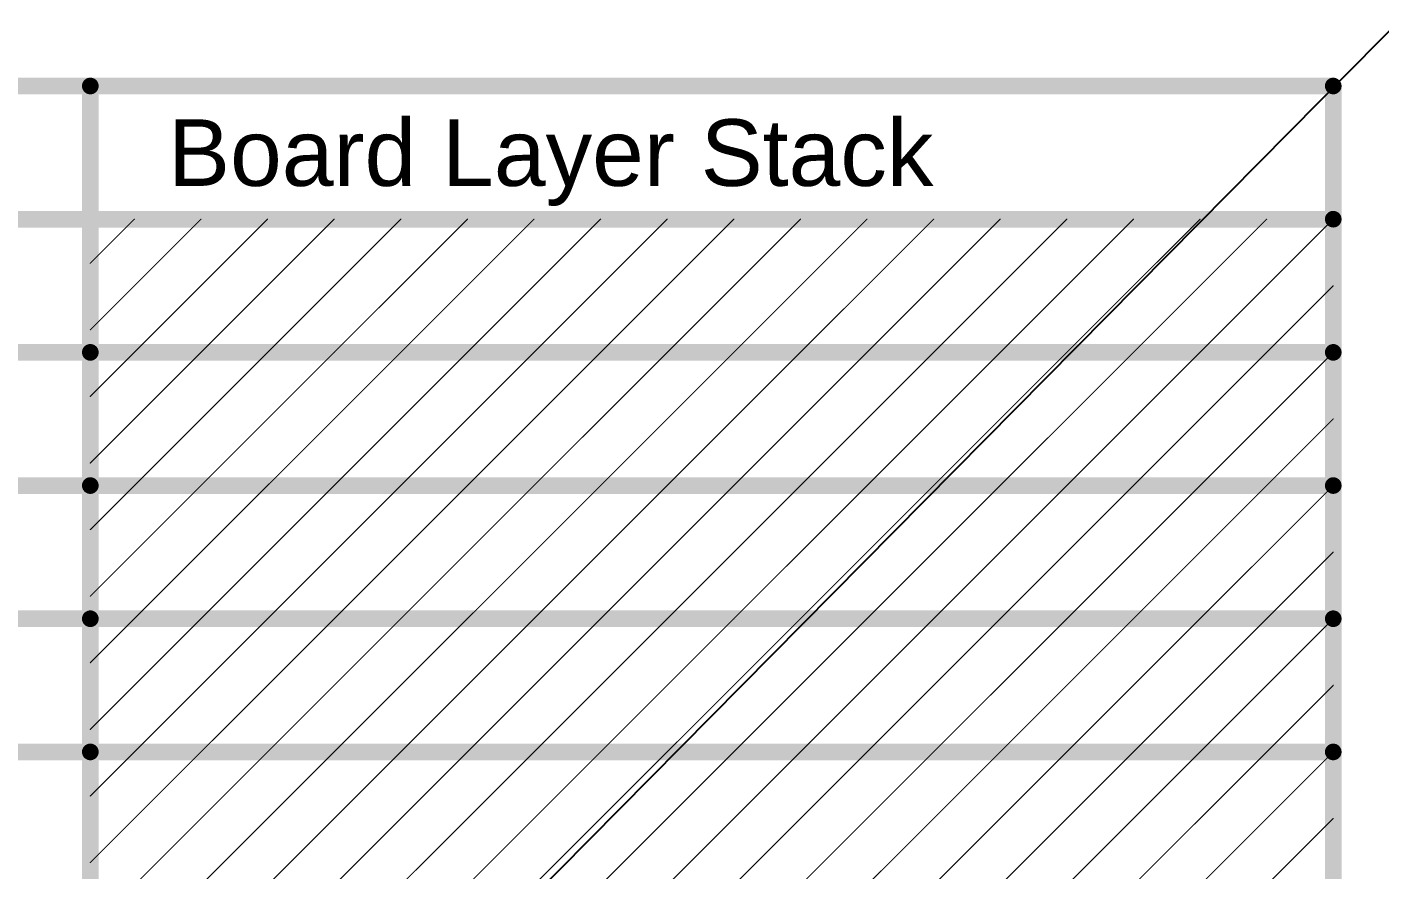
# Model space of a CAD drawing. Header units: inches. Extents: x 0 to 5271, y 0 to 5417.
# Drawn here: x 98.62 to 129.58, y 196.18 to 215.47 of the extents above; entities that cross this region are included whole.
import ezdxf

# ---------------------------------------------------------------- set-up
doc = ezdxf.new("R2010")
doc.units = ezdxf.units.IN
doc.layers.add('Bottom Solder', color=6, linetype='Continuous')
doc.layers.add('Dimensions', color=6, linetype='Continuous')
doc.styles.add('Arial', font='', dxfattribs={"height": 0.2})
doc.styles.get('Arial').set_extended_font_data('Arial')

# ---------------------------------------------------------------- blocks, each defined once
blk = doc.blocks.new('P____PAK_SO_8_B_128')
at = {"layer": 'Bottom Solder'}
blk.add_line((-0.421, 2.189), (-5326.469, 5267.055), dxfattribs=at)

msp = doc.modelspace()

# ---------------------------------------------------------------- linework, layer by layer
at = {"layer": 'Dimensions'}
for points in [[(13.223, 214.122, 0.381, 0.381, 0), (128.508, 214.122, 0.381, 0.381, 0)], [(100.068, 147.066, 0.381, 0.381, 0), (100.068, 214.122, 0.381, 0.381, 0)], [(128.508, 147.066, 0.381, 0.381, 0), (128.508, 214.122, 0.381, 0.381, 0)], [(13.223, 211.074, 0.381, 0.381, 0), (128.508, 211.074, 0.381, 0.381, 0)], [(100.068, 208.542, 0.0254, 0.0254, 0), (102.6, 211.074, 0.0254, 0.0254, 0)], [(100.068, 210.066, 0.0254, 0.0254, 0), (101.076, 211.074, 0.0254, 0.0254, 0)], [(101.076, 208.026, 0.0254, 0.0254, 0), (104.124, 211.074, 0.0254, 0.0254, 0)], [(102.6, 208.026, 0.0254, 0.0254, 0), (105.648, 211.074, 0.0254, 0.0254, 0)], [(104.124, 208.026, 0.0254, 0.0254, 0), (107.172, 211.074, 0.0254, 0.0254, 0)], [(105.648, 208.026, 0.0254, 0.0254, 0), (108.696, 211.074, 0.0254, 0.0254, 0)], [(107.172, 208.026, 0.0254, 0.0254, 0), (110.22, 211.074, 0.0254, 0.0254, 0)], [(108.696, 208.026, 0.0254, 0.0254, 0), (111.744, 211.074, 0.0254, 0.0254, 0)], [(110.22, 208.026, 0.0254, 0.0254, 0), (113.268, 211.074, 0.0254, 0.0254, 0)], [(111.744, 208.026, 0.0254, 0.0254, 0), (114.792, 211.074, 0.0254, 0.0254, 0)], [(113.268, 208.026, 0.0254, 0.0254, 0), (116.316, 211.074, 0.0254, 0.0254, 0)], [(114.792, 208.026, 0.0254, 0.0254, 0), (117.84, 211.074, 0.0254, 0.0254, 0)], [(116.316, 208.026, 0.0254, 0.0254, 0), (119.364, 211.074, 0.0254, 0.0254, 0)], [(117.84, 208.026, 0.0254, 0.0254, 0), (120.888, 211.074, 0.0254, 0.0254, 0)], [(119.364, 208.026, 0.0254, 0.0254, 0), (122.412, 211.074, 0.0254, 0.0254, 0)], [(120.888, 208.026, 0.0254, 0.0254, 0), (123.936, 211.074, 0.0254, 0.0254, 0)], [(122.412, 208.026, 0.0254, 0.0254, 0), (125.46, 211.074, 0.0254, 0.0254, 0)], [(123.936, 208.026, 0.0254, 0.0254, 0), (126.984, 211.074, 0.0254, 0.0254, 0)], [(125.46, 208.026, 0.0254, 0.0254, 0), (128.508, 211.074, 0.0254, 0.0254, 0)], [(126.984, 208.026, 0.0254, 0.0254, 0), (128.508, 209.55, 0.0254, 0.0254, 0)], [(85.594, 208.026, 0.381, 0.381, 0), (100.068, 208.026, 0.381, 0.381, 0)], [(100.068, 208.026, 0.381, 0.381, 0), (128.508, 208.026, 0.381, 0.381, 0)], [(100.068, 205.494, 0.0254, 0.0254, 0), (102.6, 208.026, 0.0254, 0.0254, 0)], [(100.068, 207.018, 0.0254, 0.0254, 0), (101.076, 208.026, 0.0254, 0.0254, 0)], [(101.076, 204.978, 0.0254, 0.0254, 0), (104.124, 208.026, 0.0254, 0.0254, 0)], [(102.6, 204.978, 0.0254, 0.0254, 0), (105.648, 208.026, 0.0254, 0.0254, 0)], [(104.124, 204.978, 0.0254, 0.0254, 0), (107.172, 208.026, 0.0254, 0.0254, 0)], [(105.648, 204.978, 0.0254, 0.0254, 0), (108.696, 208.026, 0.0254, 0.0254, 0)], [(107.172, 204.978, 0.0254, 0.0254, 0), (110.22, 208.026, 0.0254, 0.0254, 0)], [(108.696, 204.978, 0.0254, 0.0254, 0), (111.744, 208.026, 0.0254, 0.0254, 0)], [(110.22, 204.978, 0.0254, 0.0254, 0), (113.268, 208.026, 0.0254, 0.0254, 0)], [(111.744, 204.978, 0.0254, 0.0254, 0), (114.792, 208.026, 0.0254, 0.0254, 0)], [(113.268, 204.978, 0.0254, 0.0254, 0), (116.316, 208.026, 0.0254, 0.0254, 0)], [(114.792, 204.978, 0.0254, 0.0254, 0), (117.84, 208.026, 0.0254, 0.0254, 0)], [(116.316, 204.978, 0.0254, 0.0254, 0), (119.364, 208.026, 0.0254, 0.0254, 0)], [(117.84, 204.978, 0.0254, 0.0254, 0), (120.888, 208.026, 0.0254, 0.0254, 0)], [(119.364, 204.978, 0.0254, 0.0254, 0), (122.412, 208.026, 0.0254, 0.0254, 0)], [(120.888, 204.978, 0.0254, 0.0254, 0), (123.936, 208.026, 0.0254, 0.0254, 0)], [(122.412, 204.978, 0.0254, 0.0254, 0), (125.46, 208.026, 0.0254, 0.0254, 0)], [(123.936, 204.978, 0.0254, 0.0254, 0), (126.984, 208.026, 0.0254, 0.0254, 0)], [(125.46, 204.978, 0.0254, 0.0254, 0), (128.508, 208.026, 0.0254, 0.0254, 0)], [(126.984, 204.978, 0.0254, 0.0254, 0), (128.508, 206.502, 0.0254, 0.0254, 0)], [(85.594, 204.978, 0.381, 0.381, 0), (100.068, 204.978, 0.381, 0.381, 0)], [(100.068, 204.978, 0.381, 0.381, 0), (128.508, 204.978, 0.381, 0.381, 0)], [(100.068, 202.446, 0.0254, 0.0254, 0), (102.6, 204.978, 0.0254, 0.0254, 0)], [(100.068, 203.97, 0.0254, 0.0254, 0), (101.076, 204.978, 0.0254, 0.0254, 0)], [(101.076, 201.93, 0.0254, 0.0254, 0), (104.124, 204.978, 0.0254, 0.0254, 0)], [(102.6, 201.93, 0.0254, 0.0254, 0), (105.648, 204.978, 0.0254, 0.0254, 0)], [(104.124, 201.93, 0.0254, 0.0254, 0), (107.172, 204.978, 0.0254, 0.0254, 0)], [(105.648, 201.93, 0.0254, 0.0254, 0), (108.696, 204.978, 0.0254, 0.0254, 0)], [(107.172, 201.93, 0.0254, 0.0254, 0), (110.22, 204.978, 0.0254, 0.0254, 0)], [(108.696, 201.93, 0.0254, 0.0254, 0), (111.744, 204.978, 0.0254, 0.0254, 0)], [(110.22, 201.93, 0.0254, 0.0254, 0), (113.268, 204.978, 0.0254, 0.0254, 0)], [(111.744, 201.93, 0.0254, 0.0254, 0), (114.792, 204.978, 0.0254, 0.0254, 0)], [(113.268, 201.93, 0.0254, 0.0254, 0), (116.316, 204.978, 0.0254, 0.0254, 0)], [(114.792, 201.93, 0.0254, 0.0254, 0), (117.84, 204.978, 0.0254, 0.0254, 0)], [(116.316, 201.93, 0.0254, 0.0254, 0), (119.364, 204.978, 0.0254, 0.0254, 0)], [(117.84, 201.93, 0.0254, 0.0254, 0), (120.888, 204.978, 0.0254, 0.0254, 0)], [(119.364, 201.93, 0.0254, 0.0254, 0), (122.412, 204.978, 0.0254, 0.0254, 0)], [(120.888, 201.93, 0.0254, 0.0254, 0), (123.936, 204.978, 0.0254, 0.0254, 0)], [(122.412, 201.93, 0.0254, 0.0254, 0), (125.46, 204.978, 0.0254, 0.0254, 0)], [(123.936, 201.93, 0.0254, 0.0254, 0), (126.984, 204.978, 0.0254, 0.0254, 0)], [(125.46, 201.93, 0.0254, 0.0254, 0), (128.508, 204.978, 0.0254, 0.0254, 0)], [(126.984, 201.93, 0.0254, 0.0254, 0), (128.508, 203.454, 0.0254, 0.0254, 0)], [(85.594, 201.93, 0.381, 0.381, 0), (100.068, 201.93, 0.381, 0.381, 0)], [(100.068, 201.93, 0.381, 0.381, 0), (128.508, 201.93, 0.381, 0.381, 0)], [(100.068, 199.398, 0.0254, 0.0254, 0), (102.6, 201.93, 0.0254, 0.0254, 0)], [(100.068, 200.922, 0.0254, 0.0254, 0), (101.076, 201.93, 0.0254, 0.0254, 0)], [(101.076, 198.882, 0.0254, 0.0254, 0), (104.124, 201.93, 0.0254, 0.0254, 0)], [(102.6, 198.882, 0.0254, 0.0254, 0), (105.648, 201.93, 0.0254, 0.0254, 0)], [(104.124, 198.882, 0.0254, 0.0254, 0), (107.172, 201.93, 0.0254, 0.0254, 0)], [(105.648, 198.882, 0.0254, 0.0254, 0), (108.696, 201.93, 0.0254, 0.0254, 0)], [(107.172, 198.882, 0.0254, 0.0254, 0), (110.22, 201.93, 0.0254, 0.0254, 0)], [(108.696, 198.882, 0.0254, 0.0254, 0), (111.744, 201.93, 0.0254, 0.0254, 0)], [(110.22, 198.882, 0.0254, 0.0254, 0), (113.268, 201.93, 0.0254, 0.0254, 0)], [(111.744, 198.882, 0.0254, 0.0254, 0), (114.792, 201.93, 0.0254, 0.0254, 0)], [(113.268, 198.882, 0.0254, 0.0254, 0), (116.316, 201.93, 0.0254, 0.0254, 0)], [(114.792, 198.882, 0.0254, 0.0254, 0), (117.84, 201.93, 0.0254, 0.0254, 0)], [(116.316, 198.882, 0.0254, 0.0254, 0), (119.364, 201.93, 0.0254, 0.0254, 0)], [(117.84, 198.882, 0.0254, 0.0254, 0), (120.888, 201.93, 0.0254, 0.0254, 0)], [(119.364, 198.882, 0.0254, 0.0254, 0), (122.412, 201.93, 0.0254, 0.0254, 0)], [(120.888, 198.882, 0.0254, 0.0254, 0), (123.936, 201.93, 0.0254, 0.0254, 0)], [(122.412, 198.882, 0.0254, 0.0254, 0), (125.46, 201.93, 0.0254, 0.0254, 0)], [(123.936, 198.882, 0.0254, 0.0254, 0), (126.984, 201.93, 0.0254, 0.0254, 0)], [(125.46, 198.882, 0.0254, 0.0254, 0), (128.508, 201.93, 0.0254, 0.0254, 0)], [(126.984, 198.882, 0.0254, 0.0254, 0), (128.508, 200.406, 0.0254, 0.0254, 0)], [(85.594, 198.882, 0.381, 0.381, 0), (100.068, 198.882, 0.381, 0.381, 0)], [(100.068, 198.882, 0.381, 0.381, 0), (128.508, 198.882, 0.381, 0.381, 0)], [(100.068, 196.35, 0.0254, 0.0254, 0), (102.6, 198.882, 0.0254, 0.0254, 0)], [(100.068, 197.874, 0.0254, 0.0254, 0), (101.076, 198.882, 0.0254, 0.0254, 0)], [(101.076, 195.834, 0.0254, 0.0254, 0), (104.124, 198.882, 0.0254, 0.0254, 0)], [(102.6, 195.834, 0.0254, 0.0254, 0), (105.648, 198.882, 0.0254, 0.0254, 0)], [(104.124, 195.834, 0.0254, 0.0254, 0), (107.172, 198.882, 0.0254, 0.0254, 0)], [(105.648, 195.834, 0.0254, 0.0254, 0), (108.696, 198.882, 0.0254, 0.0254, 0)], [(107.172, 195.834, 0.0254, 0.0254, 0), (110.22, 198.882, 0.0254, 0.0254, 0)], [(108.696, 195.834, 0.0254, 0.0254, 0), (111.744, 198.882, 0.0254, 0.0254, 0)], [(110.22, 195.834, 0.0254, 0.0254, 0), (113.268, 198.882, 0.0254, 0.0254, 0)], [(111.744, 195.834, 0.0254, 0.0254, 0), (114.792, 198.882, 0.0254, 0.0254, 0)], [(113.268, 195.834, 0.0254, 0.0254, 0), (116.316, 198.882, 0.0254, 0.0254, 0)], [(114.792, 195.834, 0.0254, 0.0254, 0), (117.84, 198.882, 0.0254, 0.0254, 0)], [(116.316, 195.834, 0.0254, 0.0254, 0), (119.364, 198.882, 0.0254, 0.0254, 0)], [(117.84, 195.834, 0.0254, 0.0254, 0), (120.888, 198.882, 0.0254, 0.0254, 0)], [(119.364, 195.834, 0.0254, 0.0254, 0), (122.412, 198.882, 0.0254, 0.0254, 0)], [(120.888, 195.834, 0.0254, 0.0254, 0), (123.936, 198.882, 0.0254, 0.0254, 0)], [(122.412, 195.834, 0.0254, 0.0254, 0), (125.46, 198.882, 0.0254, 0.0254, 0)], [(123.936, 195.834, 0.0254, 0.0254, 0), (126.984, 198.882, 0.0254, 0.0254, 0)], [(125.46, 195.834, 0.0254, 0.0254, 0), (128.508, 198.882, 0.0254, 0.0254, 0)], [(126.984, 195.834, 0.0254, 0.0254, 0), (128.508, 197.358, 0.0254, 0.0254, 0)]]:
    msp.add_lwpolyline(points, format="xyseb", dxfattribs=at)
for points in [[(99.973, 214.122, 0.191, 0.191, 1), (100.164, 214.122, 0.191, 0.191, 1)], [(128.413, 214.122, 0.191, 0.191, 1), (128.603, 214.122, 0.191, 0.191, 1)], [(128.413, 214.122, 0.191, 0.191, 1), (128.603, 214.122, 0.191, 0.191, 1)], [(128.413, 211.074, 0.191, 0.191, 1), (128.603, 211.074, 0.191, 0.191, 1)], [(101.07, 211.074, 0.0127, 0.0127, 1), (101.083, 211.074, 0.0127, 0.0127, 1)], [(102.594, 211.074, 0.0127, 0.0127, 1), (102.607, 211.074, 0.0127, 0.0127, 1)], [(104.118, 211.074, 0.0127, 0.0127, 1), (104.131, 211.074, 0.0127, 0.0127, 1)], [(105.642, 211.074, 0.0127, 0.0127, 1), (105.655, 211.074, 0.0127, 0.0127, 1)], [(107.166, 211.074, 0.0127, 0.0127, 1), (107.179, 211.074, 0.0127, 0.0127, 1)], [(108.69, 211.074, 0.0127, 0.0127, 1), (108.703, 211.074, 0.0127, 0.0127, 1)], [(110.214, 211.074, 0.0127, 0.0127, 1), (110.227, 211.074, 0.0127, 0.0127, 1)], [(111.738, 211.074, 0.0127, 0.0127, 1), (111.751, 211.074, 0.0127, 0.0127, 1)], [(113.262, 211.074, 0.0127, 0.0127, 1), (113.275, 211.074, 0.0127, 0.0127, 1)], [(114.786, 211.074, 0.0127, 0.0127, 1), (114.799, 211.074, 0.0127, 0.0127, 1)], [(116.31, 211.074, 0.0127, 0.0127, 1), (116.323, 211.074, 0.0127, 0.0127, 1)], [(117.834, 211.074, 0.0127, 0.0127, 1), (117.847, 211.074, 0.0127, 0.0127, 1)], [(119.358, 211.074, 0.0127, 0.0127, 1), (119.371, 211.074, 0.0127, 0.0127, 1)], [(120.882, 211.074, 0.0127, 0.0127, 1), (120.895, 211.074, 0.0127, 0.0127, 1)], [(122.406, 211.074, 0.0127, 0.0127, 1), (122.419, 211.074, 0.0127, 0.0127, 1)], [(123.93, 211.074, 0.0127, 0.0127, 1), (123.943, 211.074, 0.0127, 0.0127, 1)], [(125.454, 211.074, 0.0127, 0.0127, 1), (125.467, 211.074, 0.0127, 0.0127, 1)], [(126.978, 211.074, 0.0127, 0.0127, 1), (126.991, 211.074, 0.0127, 0.0127, 1)], [(128.502, 211.074, 0.0127, 0.0127, 1), (128.515, 211.074, 0.0127, 0.0127, 1)], [(100.062, 210.066, 0.0127, 0.0127, 1), (100.075, 210.066, 0.0127, 0.0127, 1)], [(128.502, 209.55, 0.0127, 0.0127, 1), (128.515, 209.55, 0.0127, 0.0127, 1)], [(100.062, 208.542, 0.0127, 0.0127, 1), (100.075, 208.542, 0.0127, 0.0127, 1)], [(99.973, 208.026, 0.191, 0.191, 1), (100.164, 208.026, 0.191, 0.191, 1)], [(99.973, 208.026, 0.191, 0.191, 1), (100.164, 208.026, 0.191, 0.191, 1)], [(101.07, 208.026, 0.0127, 0.0127, 1), (101.083, 208.026, 0.0127, 0.0127, 1)], [(101.07, 208.026, 0.0127, 0.0127, 1), (101.083, 208.026, 0.0127, 0.0127, 1)], [(102.594, 208.026, 0.0127, 0.0127, 1), (102.607, 208.026, 0.0127, 0.0127, 1)], [(102.594, 208.026, 0.0127, 0.0127, 1), (102.607, 208.026, 0.0127, 0.0127, 1)], [(104.118, 208.026, 0.0127, 0.0127, 1), (104.131, 208.026, 0.0127, 0.0127, 1)], [(104.118, 208.026, 0.0127, 0.0127, 1), (104.131, 208.026, 0.0127, 0.0127, 1)], [(105.642, 208.026, 0.0127, 0.0127, 1), (105.655, 208.026, 0.0127, 0.0127, 1)], [(105.642, 208.026, 0.0127, 0.0127, 1), (105.655, 208.026, 0.0127, 0.0127, 1)], [(107.166, 208.026, 0.0127, 0.0127, 1), (107.179, 208.026, 0.0127, 0.0127, 1)], [(107.166, 208.026, 0.0127, 0.0127, 1), (107.179, 208.026, 0.0127, 0.0127, 1)], [(108.69, 208.026, 0.0127, 0.0127, 1), (108.703, 208.026, 0.0127, 0.0127, 1)], [(108.69, 208.026, 0.0127, 0.0127, 1), (108.703, 208.026, 0.0127, 0.0127, 1)], [(110.214, 208.026, 0.0127, 0.0127, 1), (110.227, 208.026, 0.0127, 0.0127, 1)], [(110.214, 208.026, 0.0127, 0.0127, 1), (110.227, 208.026, 0.0127, 0.0127, 1)], [(111.738, 208.026, 0.0127, 0.0127, 1), (111.751, 208.026, 0.0127, 0.0127, 1)], [(111.738, 208.026, 0.0127, 0.0127, 1), (111.751, 208.026, 0.0127, 0.0127, 1)], [(113.262, 208.026, 0.0127, 0.0127, 1), (113.275, 208.026, 0.0127, 0.0127, 1)], [(113.262, 208.026, 0.0127, 0.0127, 1), (113.275, 208.026, 0.0127, 0.0127, 1)], [(114.786, 208.026, 0.0127, 0.0127, 1), (114.799, 208.026, 0.0127, 0.0127, 1)], [(114.786, 208.026, 0.0127, 0.0127, 1), (114.799, 208.026, 0.0127, 0.0127, 1)], [(116.31, 208.026, 0.0127, 0.0127, 1), (116.323, 208.026, 0.0127, 0.0127, 1)], [(116.31, 208.026, 0.0127, 0.0127, 1), (116.323, 208.026, 0.0127, 0.0127, 1)], [(117.834, 208.026, 0.0127, 0.0127, 1), (117.847, 208.026, 0.0127, 0.0127, 1)], [(117.834, 208.026, 0.0127, 0.0127, 1), (117.847, 208.026, 0.0127, 0.0127, 1)], [(119.358, 208.026, 0.0127, 0.0127, 1), (119.371, 208.026, 0.0127, 0.0127, 1)], [(119.358, 208.026, 0.0127, 0.0127, 1), (119.371, 208.026, 0.0127, 0.0127, 1)], [(120.882, 208.026, 0.0127, 0.0127, 1), (120.895, 208.026, 0.0127, 0.0127, 1)], [(120.882, 208.026, 0.0127, 0.0127, 1), (120.895, 208.026, 0.0127, 0.0127, 1)], [(122.406, 208.026, 0.0127, 0.0127, 1), (122.419, 208.026, 0.0127, 0.0127, 1)], [(122.406, 208.026, 0.0127, 0.0127, 1), (122.419, 208.026, 0.0127, 0.0127, 1)], [(123.93, 208.026, 0.0127, 0.0127, 1), (123.943, 208.026, 0.0127, 0.0127, 1)], [(123.93, 208.026, 0.0127, 0.0127, 1), (123.943, 208.026, 0.0127, 0.0127, 1)], [(125.454, 208.026, 0.0127, 0.0127, 1), (125.467, 208.026, 0.0127, 0.0127, 1)], [(125.454, 208.026, 0.0127, 0.0127, 1), (125.467, 208.026, 0.0127, 0.0127, 1)], [(126.978, 208.026, 0.0127, 0.0127, 1), (126.991, 208.026, 0.0127, 0.0127, 1)], [(126.978, 208.026, 0.0127, 0.0127, 1), (126.991, 208.026, 0.0127, 0.0127, 1)], [(128.413, 208.026, 0.191, 0.191, 1), (128.603, 208.026, 0.191, 0.191, 1)], [(128.502, 208.026, 0.0127, 0.0127, 1), (128.515, 208.026, 0.0127, 0.0127, 1)], [(100.062, 207.018, 0.0127, 0.0127, 1), (100.075, 207.018, 0.0127, 0.0127, 1)], [(128.502, 206.502, 0.0127, 0.0127, 1), (128.515, 206.502, 0.0127, 0.0127, 1)], [(100.062, 205.494, 0.0127, 0.0127, 1), (100.075, 205.494, 0.0127, 0.0127, 1)], [(99.973, 204.978, 0.191, 0.191, 1), (100.164, 204.978, 0.191, 0.191, 1)], [(99.973, 204.978, 0.191, 0.191, 1), (100.164, 204.978, 0.191, 0.191, 1)], [(101.07, 204.978, 0.0127, 0.0127, 1), (101.083, 204.978, 0.0127, 0.0127, 1)], [(101.07, 204.978, 0.0127, 0.0127, 1), (101.083, 204.978, 0.0127, 0.0127, 1)], [(102.594, 204.978, 0.0127, 0.0127, 1), (102.607, 204.978, 0.0127, 0.0127, 1)], [(102.594, 204.978, 0.0127, 0.0127, 1), (102.607, 204.978, 0.0127, 0.0127, 1)], [(104.118, 204.978, 0.0127, 0.0127, 1), (104.131, 204.978, 0.0127, 0.0127, 1)], [(104.118, 204.978, 0.0127, 0.0127, 1), (104.131, 204.978, 0.0127, 0.0127, 1)], [(105.642, 204.978, 0.0127, 0.0127, 1), (105.655, 204.978, 0.0127, 0.0127, 1)], [(105.642, 204.978, 0.0127, 0.0127, 1), (105.655, 204.978, 0.0127, 0.0127, 1)], [(107.166, 204.978, 0.0127, 0.0127, 1), (107.179, 204.978, 0.0127, 0.0127, 1)], [(107.166, 204.978, 0.0127, 0.0127, 1), (107.179, 204.978, 0.0127, 0.0127, 1)], [(108.69, 204.978, 0.0127, 0.0127, 1), (108.703, 204.978, 0.0127, 0.0127, 1)], [(108.69, 204.978, 0.0127, 0.0127, 1), (108.703, 204.978, 0.0127, 0.0127, 1)], [(110.214, 204.978, 0.0127, 0.0127, 1), (110.227, 204.978, 0.0127, 0.0127, 1)], [(110.214, 204.978, 0.0127, 0.0127, 1), (110.227, 204.978, 0.0127, 0.0127, 1)], [(111.738, 204.978, 0.0127, 0.0127, 1), (111.751, 204.978, 0.0127, 0.0127, 1)], [(111.738, 204.978, 0.0127, 0.0127, 1), (111.751, 204.978, 0.0127, 0.0127, 1)], [(113.262, 204.978, 0.0127, 0.0127, 1), (113.275, 204.978, 0.0127, 0.0127, 1)], [(113.262, 204.978, 0.0127, 0.0127, 1), (113.275, 204.978, 0.0127, 0.0127, 1)], [(114.786, 204.978, 0.0127, 0.0127, 1), (114.799, 204.978, 0.0127, 0.0127, 1)], [(114.786, 204.978, 0.0127, 0.0127, 1), (114.799, 204.978, 0.0127, 0.0127, 1)], [(116.31, 204.978, 0.0127, 0.0127, 1), (116.323, 204.978, 0.0127, 0.0127, 1)], [(116.31, 204.978, 0.0127, 0.0127, 1), (116.323, 204.978, 0.0127, 0.0127, 1)], [(117.834, 204.978, 0.0127, 0.0127, 1), (117.847, 204.978, 0.0127, 0.0127, 1)], [(117.834, 204.978, 0.0127, 0.0127, 1), (117.847, 204.978, 0.0127, 0.0127, 1)], [(119.358, 204.978, 0.0127, 0.0127, 1), (119.371, 204.978, 0.0127, 0.0127, 1)], [(119.358, 204.978, 0.0127, 0.0127, 1), (119.371, 204.978, 0.0127, 0.0127, 1)], [(120.882, 204.978, 0.0127, 0.0127, 1), (120.895, 204.978, 0.0127, 0.0127, 1)], [(120.882, 204.978, 0.0127, 0.0127, 1), (120.895, 204.978, 0.0127, 0.0127, 1)], [(122.406, 204.978, 0.0127, 0.0127, 1), (122.419, 204.978, 0.0127, 0.0127, 1)], [(122.406, 204.978, 0.0127, 0.0127, 1), (122.419, 204.978, 0.0127, 0.0127, 1)], [(123.93, 204.978, 0.0127, 0.0127, 1), (123.943, 204.978, 0.0127, 0.0127, 1)], [(123.93, 204.978, 0.0127, 0.0127, 1), (123.943, 204.978, 0.0127, 0.0127, 1)], [(125.454, 204.978, 0.0127, 0.0127, 1), (125.467, 204.978, 0.0127, 0.0127, 1)], [(125.454, 204.978, 0.0127, 0.0127, 1), (125.467, 204.978, 0.0127, 0.0127, 1)], [(126.978, 204.978, 0.0127, 0.0127, 1), (126.991, 204.978, 0.0127, 0.0127, 1)], [(126.978, 204.978, 0.0127, 0.0127, 1), (126.991, 204.978, 0.0127, 0.0127, 1)], [(128.413, 204.978, 0.191, 0.191, 1), (128.603, 204.978, 0.191, 0.191, 1)], [(128.502, 204.978, 0.0127, 0.0127, 1), (128.515, 204.978, 0.0127, 0.0127, 1)], [(100.062, 203.97, 0.0127, 0.0127, 1), (100.075, 203.97, 0.0127, 0.0127, 1)], [(128.502, 203.454, 0.0127, 0.0127, 1), (128.515, 203.454, 0.0127, 0.0127, 1)], [(100.062, 202.446, 0.0127, 0.0127, 1), (100.075, 202.446, 0.0127, 0.0127, 1)], [(99.973, 201.93, 0.191, 0.191, 1), (100.164, 201.93, 0.191, 0.191, 1)], [(99.973, 201.93, 0.191, 0.191, 1), (100.164, 201.93, 0.191, 0.191, 1)], [(101.07, 201.93, 0.0127, 0.0127, 1), (101.083, 201.93, 0.0127, 0.0127, 1)], [(101.07, 201.93, 0.0127, 0.0127, 1), (101.083, 201.93, 0.0127, 0.0127, 1)], [(102.594, 201.93, 0.0127, 0.0127, 1), (102.607, 201.93, 0.0127, 0.0127, 1)], [(102.594, 201.93, 0.0127, 0.0127, 1), (102.607, 201.93, 0.0127, 0.0127, 1)], [(104.118, 201.93, 0.0127, 0.0127, 1), (104.131, 201.93, 0.0127, 0.0127, 1)], [(104.118, 201.93, 0.0127, 0.0127, 1), (104.131, 201.93, 0.0127, 0.0127, 1)], [(105.642, 201.93, 0.0127, 0.0127, 1), (105.655, 201.93, 0.0127, 0.0127, 1)], [(105.642, 201.93, 0.0127, 0.0127, 1), (105.655, 201.93, 0.0127, 0.0127, 1)], [(107.166, 201.93, 0.0127, 0.0127, 1), (107.179, 201.93, 0.0127, 0.0127, 1)], [(107.166, 201.93, 0.0127, 0.0127, 1), (107.179, 201.93, 0.0127, 0.0127, 1)], [(108.69, 201.93, 0.0127, 0.0127, 1), (108.703, 201.93, 0.0127, 0.0127, 1)], [(108.69, 201.93, 0.0127, 0.0127, 1), (108.703, 201.93, 0.0127, 0.0127, 1)], [(110.214, 201.93, 0.0127, 0.0127, 1), (110.227, 201.93, 0.0127, 0.0127, 1)], [(110.214, 201.93, 0.0127, 0.0127, 1), (110.227, 201.93, 0.0127, 0.0127, 1)], [(111.738, 201.93, 0.0127, 0.0127, 1), (111.751, 201.93, 0.0127, 0.0127, 1)], [(111.738, 201.93, 0.0127, 0.0127, 1), (111.751, 201.93, 0.0127, 0.0127, 1)], [(113.262, 201.93, 0.0127, 0.0127, 1), (113.275, 201.93, 0.0127, 0.0127, 1)], [(113.262, 201.93, 0.0127, 0.0127, 1), (113.275, 201.93, 0.0127, 0.0127, 1)], [(114.786, 201.93, 0.0127, 0.0127, 1), (114.799, 201.93, 0.0127, 0.0127, 1)], [(114.786, 201.93, 0.0127, 0.0127, 1), (114.799, 201.93, 0.0127, 0.0127, 1)], [(116.31, 201.93, 0.0127, 0.0127, 1), (116.323, 201.93, 0.0127, 0.0127, 1)], [(116.31, 201.93, 0.0127, 0.0127, 1), (116.323, 201.93, 0.0127, 0.0127, 1)], [(117.834, 201.93, 0.0127, 0.0127, 1), (117.847, 201.93, 0.0127, 0.0127, 1)], [(117.834, 201.93, 0.0127, 0.0127, 1), (117.847, 201.93, 0.0127, 0.0127, 1)], [(119.358, 201.93, 0.0127, 0.0127, 1), (119.371, 201.93, 0.0127, 0.0127, 1)], [(119.358, 201.93, 0.0127, 0.0127, 1), (119.371, 201.93, 0.0127, 0.0127, 1)], [(120.882, 201.93, 0.0127, 0.0127, 1), (120.895, 201.93, 0.0127, 0.0127, 1)], [(120.882, 201.93, 0.0127, 0.0127, 1), (120.895, 201.93, 0.0127, 0.0127, 1)], [(122.406, 201.93, 0.0127, 0.0127, 1), (122.419, 201.93, 0.0127, 0.0127, 1)], [(122.406, 201.93, 0.0127, 0.0127, 1), (122.419, 201.93, 0.0127, 0.0127, 1)], [(123.93, 201.93, 0.0127, 0.0127, 1), (123.943, 201.93, 0.0127, 0.0127, 1)], [(123.93, 201.93, 0.0127, 0.0127, 1), (123.943, 201.93, 0.0127, 0.0127, 1)], [(125.454, 201.93, 0.0127, 0.0127, 1), (125.467, 201.93, 0.0127, 0.0127, 1)], [(125.454, 201.93, 0.0127, 0.0127, 1), (125.467, 201.93, 0.0127, 0.0127, 1)], [(126.978, 201.93, 0.0127, 0.0127, 1), (126.991, 201.93, 0.0127, 0.0127, 1)], [(126.978, 201.93, 0.0127, 0.0127, 1), (126.991, 201.93, 0.0127, 0.0127, 1)], [(128.413, 201.93, 0.191, 0.191, 1), (128.603, 201.93, 0.191, 0.191, 1)], [(128.502, 201.93, 0.0127, 0.0127, 1), (128.515, 201.93, 0.0127, 0.0127, 1)], [(100.062, 200.922, 0.0127, 0.0127, 1), (100.075, 200.922, 0.0127, 0.0127, 1)], [(128.502, 200.406, 0.0127, 0.0127, 1), (128.515, 200.406, 0.0127, 0.0127, 1)], [(100.062, 199.398, 0.0127, 0.0127, 1), (100.075, 199.398, 0.0127, 0.0127, 1)], [(99.973, 198.882, 0.191, 0.191, 1), (100.164, 198.882, 0.191, 0.191, 1)], [(99.973, 198.882, 0.191, 0.191, 1), (100.164, 198.882, 0.191, 0.191, 1)], [(128.413, 198.882, 0.191, 0.191, 1), (128.603, 198.882, 0.191, 0.191, 1)], [(101.07, 198.882, 0.0127, 0.0127, 1), (101.083, 198.882, 0.0127, 0.0127, 1)], [(101.07, 198.882, 0.0127, 0.0127, 1), (101.083, 198.882, 0.0127, 0.0127, 1)], [(102.594, 198.882, 0.0127, 0.0127, 1), (102.607, 198.882, 0.0127, 0.0127, 1)], [(102.594, 198.882, 0.0127, 0.0127, 1), (102.607, 198.882, 0.0127, 0.0127, 1)], [(104.118, 198.882, 0.0127, 0.0127, 1), (104.131, 198.882, 0.0127, 0.0127, 1)], [(104.118, 198.882, 0.0127, 0.0127, 1), (104.131, 198.882, 0.0127, 0.0127, 1)], [(105.642, 198.882, 0.0127, 0.0127, 1), (105.655, 198.882, 0.0127, 0.0127, 1)], [(105.642, 198.882, 0.0127, 0.0127, 1), (105.655, 198.882, 0.0127, 0.0127, 1)], [(107.166, 198.882, 0.0127, 0.0127, 1), (107.179, 198.882, 0.0127, 0.0127, 1)], [(107.166, 198.882, 0.0127, 0.0127, 1), (107.179, 198.882, 0.0127, 0.0127, 1)], [(108.69, 198.882, 0.0127, 0.0127, 1), (108.703, 198.882, 0.0127, 0.0127, 1)], [(108.69, 198.882, 0.0127, 0.0127, 1), (108.703, 198.882, 0.0127, 0.0127, 1)], [(110.214, 198.882, 0.0127, 0.0127, 1), (110.227, 198.882, 0.0127, 0.0127, 1)], [(110.214, 198.882, 0.0127, 0.0127, 1), (110.227, 198.882, 0.0127, 0.0127, 1)], [(111.738, 198.882, 0.0127, 0.0127, 1), (111.751, 198.882, 0.0127, 0.0127, 1)], [(111.738, 198.882, 0.0127, 0.0127, 1), (111.751, 198.882, 0.0127, 0.0127, 1)], [(113.262, 198.882, 0.0127, 0.0127, 1), (113.275, 198.882, 0.0127, 0.0127, 1)], [(113.262, 198.882, 0.0127, 0.0127, 1), (113.275, 198.882, 0.0127, 0.0127, 1)], [(114.786, 198.882, 0.0127, 0.0127, 1), (114.799, 198.882, 0.0127, 0.0127, 1)], [(114.786, 198.882, 0.0127, 0.0127, 1), (114.799, 198.882, 0.0127, 0.0127, 1)], [(116.31, 198.882, 0.0127, 0.0127, 1), (116.323, 198.882, 0.0127, 0.0127, 1)], [(116.31, 198.882, 0.0127, 0.0127, 1), (116.323, 198.882, 0.0127, 0.0127, 1)], [(117.834, 198.882, 0.0127, 0.0127, 1), (117.847, 198.882, 0.0127, 0.0127, 1)], [(117.834, 198.882, 0.0127, 0.0127, 1), (117.847, 198.882, 0.0127, 0.0127, 1)], [(119.358, 198.882, 0.0127, 0.0127, 1), (119.371, 198.882, 0.0127, 0.0127, 1)], [(119.358, 198.882, 0.0127, 0.0127, 1), (119.371, 198.882, 0.0127, 0.0127, 1)], [(120.882, 198.882, 0.0127, 0.0127, 1), (120.895, 198.882, 0.0127, 0.0127, 1)], [(120.882, 198.882, 0.0127, 0.0127, 1), (120.895, 198.882, 0.0127, 0.0127, 1)], [(122.406, 198.882, 0.0127, 0.0127, 1), (122.419, 198.882, 0.0127, 0.0127, 1)], [(122.406, 198.882, 0.0127, 0.0127, 1), (122.419, 198.882, 0.0127, 0.0127, 1)], [(123.93, 198.882, 0.0127, 0.0127, 1), (123.943, 198.882, 0.0127, 0.0127, 1)], [(123.93, 198.882, 0.0127, 0.0127, 1), (123.943, 198.882, 0.0127, 0.0127, 1)], [(125.454, 198.882, 0.0127, 0.0127, 1), (125.467, 198.882, 0.0127, 0.0127, 1)], [(125.454, 198.882, 0.0127, 0.0127, 1), (125.467, 198.882, 0.0127, 0.0127, 1)], [(126.978, 198.882, 0.0127, 0.0127, 1), (126.991, 198.882, 0.0127, 0.0127, 1)], [(126.978, 198.882, 0.0127, 0.0127, 1), (126.991, 198.882, 0.0127, 0.0127, 1)], [(128.502, 198.882, 0.0127, 0.0127, 1), (128.515, 198.882, 0.0127, 0.0127, 1)], [(100.062, 197.874, 0.0127, 0.0127, 1), (100.075, 197.874, 0.0127, 0.0127, 1)], [(128.502, 197.358, 0.0127, 0.0127, 1), (128.515, 197.358, 0.0127, 0.0127, 1)], [(100.062, 196.35, 0.0127, 0.0127, 1), (100.075, 196.35, 0.0127, 0.0127, 1)]]:
    msp.add_lwpolyline(points, format="xyseb", close=True, dxfattribs=at)

# ---------------------------------------------------------------- block references
at = {"rotation": 270}
msp.add_blockref('P____PAK_SO_8_B_128', (4.191, 90.119), dxfattribs=at)

# ---------------------------------------------------------------- texts
at = {"layer": 'Dimensions', "style": 'Arial'}
msp.add_text('Board Layer Stack', height=1.524, dxfattribs=at).set_placement((101.846, 211.836))

doc.saveas('drawing.dxf')
